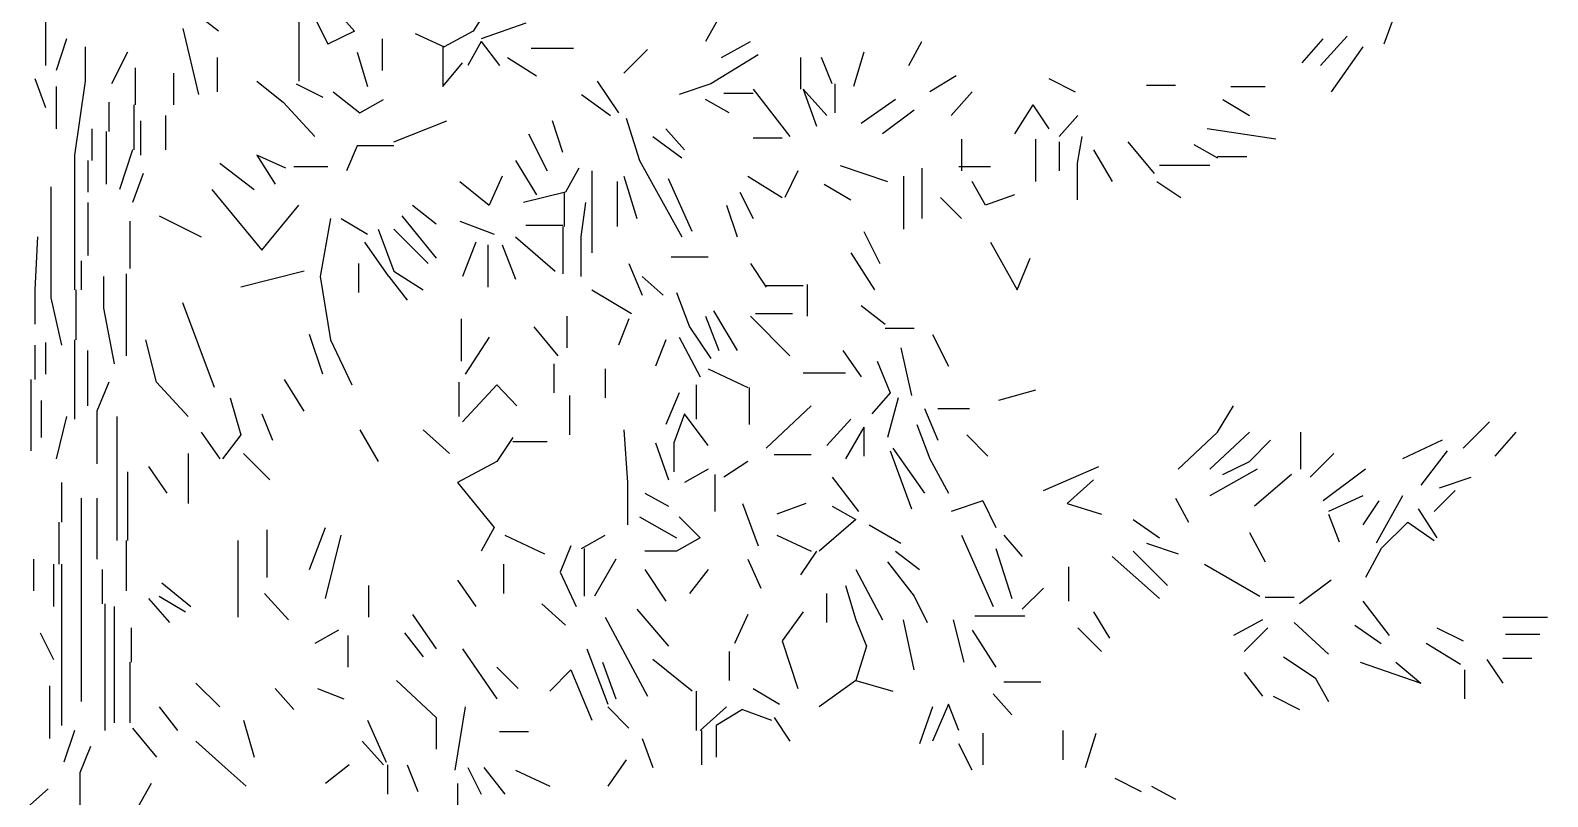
# Model space of a CAD drawing. Header units: millimetres. Extents: x 79741 to 173011, y 86123 to 135501.
# Drawn here: x 132055 to 134814, y 94747 to 96140 of the extents above; entities that cross this region are included whole.
import ezdxf

# ---------------------------------------------------------------- set-up
doc = ezdxf.new("R2010")
doc.units = ezdxf.units.MM

# ---------------------------------------------------------------- blocks, each defined once
blk = doc.blocks.new('A$C3941283F')
at = {"linetype": 'Continuous'}
for p, q in [((3300, 2624), (3272, 2580)), ((2886, 2580), (2844, 2612)), ((3032, 2600), (3052, 2560)), ((3060, 2616), (3092, 2580)), ((3060, 2616), (3092, 2580)), ((3060, 2616), (3092, 2580)), ((3060, 2616), (3092, 2580)), ((3644, 2600), (3624, 2564)), ((4668, 2604), (4652, 2560)), ((4668, 2604), (4652, 2560)), ((2624, 2596), (2624, 2528)), ((2624, 2596), (2624, 2528)), ((2832, 2584), (2856, 2484)), ((3008, 2596), (3008, 2504)), ((3092, 2580), (3052, 2560)), ((3092, 2580), (3052, 2560)), ((3092, 2580), (3052, 2560)), ((3092, 2580), (3052, 2560)), ((3184, 2576), (3228, 2556)), ((3272, 2580), (3228, 2556)), ((3272, 2580), (3228, 2556)), ((3272, 2580), (3228, 2556)), ((3272, 2580), (3228, 2556)), ((3352, 2592), (3284, 2568)), ((3352, 2592), (3284, 2568)), ((3352, 2592), (3284, 2568)), ((2656, 2568), (2640, 2520)), ((2684, 2556), (2684, 2504)), ((2684, 2556), (2684, 2504)), ((2684, 2556), (2684, 2504)), ((2684, 2556), (2684, 2504)), ((3134, 2568), (3134, 2520)), ((3226, 2556), (3226, 2496)), ((3226, 2556), (3226, 2496)), ((3284, 2564), (3264, 2528)), ((3284, 2564), (3264, 2528)), ((3284, 2564), (3264, 2528)), ((3284, 2564), (3264, 2528)), ((3284, 2564), (3264, 2528)), ((3284, 2564), (3264, 2528)), ((3284, 2564), (3312, 2528)), ((3360, 2554), (3424, 2554)), ((3360, 2554), (3424, 2554)), ((3360, 2554), (3424, 2554)), ((3536, 2552), (3500, 2516)), ((3536, 2552), (3500, 2516)), ((3536, 2552), (3500, 2516)), ((3648, 2540), (3692, 2564)), ((3932, 2528), (3952, 2564)), ((3932, 2528), (3952, 2564)), ((3932, 2528), (3952, 2564)), ((4528, 2532), (4560, 2568)), ((4596, 2572), (4556, 2528)), ((4596, 2572), (4556, 2528)), ((4620, 2556), (4572, 2488)), ((2748, 2548), (2724, 2500)), ((2748, 2548), (2724, 2500)), ((2748, 2548), (2724, 2500)), ((2748, 2548), (2724, 2500)), ((2748, 2548), (2724, 2500)), ((2884, 2540), (2884, 2488)), ((2884, 2540), (2884, 2488)), ((2884, 2540), (2884, 2488)), ((2884, 2540), (2884, 2488)), ((2884, 2540), (2884, 2488)), ((2884, 2540), (2884, 2488)), ((2884, 2540), (2884, 2488)), ((2884, 2540), (2884, 2488)), ((2884, 2540), (2884, 2488)), ((2884, 2540), (2884, 2488)), ((3096, 2548), (3112, 2496)), ((3096, 2548), (3112, 2496)), ((3226, 2496), (3256, 2532)), ((3226, 2496), (3256, 2532)), ((3324, 2540), (3368, 2512)), ((3324, 2540), (3368, 2512)), ((3324, 2540), (3368, 2512)), ((3704, 2544), (3632, 2500)), ((3704, 2544), (3632, 2500)), ((3768, 2540), (3768, 2492)), ((3768, 2540), (3768, 2492)), ((3768, 2540), (3768, 2492)), ((3768, 2540), (3768, 2492)), ((3816, 2500), (3800, 2540)), ((3816, 2500), (3800, 2540)), ((3816, 2500), (3800, 2540)), ((3816, 2500), (3800, 2540)), ((3864, 2548), (3848, 2496)), ((2608, 2508), (2624, 2464)), ((2608, 2508), (2624, 2464)), ((2760, 2524), (2760, 2468)), ((2760, 2524), (2760, 2468)), ((2760, 2524), (2760, 2468)), ((2818, 2516), (2818, 2468)), ((4004, 2512), (3964, 2488)), ((4144, 2508), (4184, 2488)), ((4144, 2508), (4184, 2488)), ((2640, 2496), (2640, 2432)), ((2640, 2496), (2640, 2432)), ((2684, 2504), (2668, 2392)), ((2684, 2504), (2668, 2392)), ((2684, 2504), (2668, 2392)), ((2684, 2504), (2668, 2392)), ((2944, 2504), (2984, 2472)), ((2944, 2504), (2984, 2472)), ((2944, 2504), (2984, 2472)), ((3004, 2500), (3044, 2480)), ((3004, 2500), (3044, 2480)), ((3060, 2488), (3100, 2456)), ((3060, 2488), (3100, 2456)), ((3060, 2488), (3100, 2456)), ((3060, 2488), (3100, 2456)), ((3060, 2488), (3100, 2456)), ((3060, 2488), (3100, 2456)), ((3060, 2488), (3100, 2456)), ((3436, 2484), (3480, 2452)), ((3460, 2504), (3492, 2456)), ((3632, 2500), (3584, 2484)), ((3632, 2500), (3584, 2484)), ((3632, 2500), (3584, 2484)), ((3652, 2486), (3696, 2486)), ((3652, 2486), (3696, 2486)), ((3652, 2486), (3696, 2486)), ((3652, 2486), (3696, 2486)), ((3652, 2486), (3696, 2486)), ((3652, 2486), (3696, 2486)), ((3652, 2486), (3696, 2486)), ((3696, 2492), (3752, 2420)), ((3696, 2492), (3752, 2420)), ((3808, 2452), (3772, 2492)), ((3808, 2452), (3772, 2492)), ((3808, 2452), (3772, 2492)), ((3808, 2452), (3772, 2492)), ((3808, 2452), (3772, 2492)), ((3808, 2452), (3772, 2492)), ((3808, 2452), (3772, 2492)), ((3808, 2452), (3772, 2492)), ((3808, 2452), (3772, 2492)), ((3808, 2452), (3772, 2492)), ((3808, 2452), (3772, 2492)), ((3808, 2452), (3772, 2492)), ((3808, 2452), (3772, 2492)), ((3772, 2492), (3792, 2436)), ((3808, 2452), (3772, 2492)), ((3772, 2492), (3792, 2436)), ((3772, 2492), (3792, 2436)), ((3772, 2492), (3792, 2436)), ((3772, 2492), (3792, 2436)), ((3820, 2500), (3820, 2456)), ((3820, 2500), (3820, 2456)), ((3820, 2500), (3820, 2456)), ((3820, 2500), (3820, 2456)), ((3820, 2500), (3820, 2456)), ((3820, 2500), (3820, 2456)), ((3820, 2500), (3820, 2456)), ((3820, 2500), (3820, 2456)), ((3820, 2500), (3820, 2456)), ((3820, 2500), (3820, 2456)), ((3820, 2500), (3820, 2456)), ((3820, 2500), (3820, 2456)), ((3820, 2500), (3820, 2456)), ((3820, 2500), (3820, 2456)), ((4028, 2488), (3996, 2452)), ((4028, 2488), (3996, 2452)), ((4028, 2488), (3996, 2452)), ((4028, 2488), (3996, 2452)), ((4292, 2498), (4336, 2498)), ((4420, 2496), (4472, 2496)), ((4420, 2496), (4472, 2496)), ((4420, 2496), (4472, 2496)), ((4420, 2496), (4472, 2496)), ((4420, 2496), (4472, 2496)), ((4420, 2496), (4472, 2496)), ((4420, 2496), (4472, 2496)), ((4420, 2496), (4472, 2496)), ((2720, 2472), (2720, 2428)), ((2720, 2472), (2720, 2428)), ((2720, 2472), (2720, 2428)), ((2720, 2472), (2720, 2428)), ((2720, 2472), (2720, 2428)), ((2720, 2472), (2720, 2428)), ((2758, 2468), (2758, 2400)), ((2758, 2468), (2758, 2400)), ((2984, 2472), (3032, 2420)), ((3100, 2456), (3136, 2476)), ((3100, 2456), (3136, 2476)), ((3100, 2456), (3136, 2476)), ((3100, 2456), (3136, 2476)), ((3100, 2456), (3136, 2476)), ((3100, 2456), (3136, 2476)), ((3100, 2456), (3136, 2476)), ((3660, 2456), (3624, 2476)), ((3660, 2456), (3624, 2476)), ((3912, 2476), (3860, 2440)), ((3912, 2476), (3860, 2440)), ((3912, 2476), (3860, 2440)), ((3940, 2460), (3892, 2424)), ((3940, 2460), (3892, 2424)), ((3940, 2460), (3892, 2424)), ((4120, 2468), (4092, 2424)), ((4120, 2468), (4092, 2424)), ((4120, 2468), (4144, 2432)), ((4408, 2476), (4448, 2452)), ((4408, 2476), (4448, 2452)), ((4408, 2476), (4448, 2452)), ((4408, 2476), (4448, 2452)), ((2768, 2444), (2768, 2392)), ((2806, 2452), (2806, 2400)), ((2806, 2452), (2806, 2400)), ((2806, 2452), (2806, 2400)), ((2806, 2452), (2806, 2400)), ((3152, 2412), (3232, 2444)), ((3152, 2412), (3232, 2444)), ((3152, 2412), (3232, 2444)), ((3152, 2412), (3232, 2444)), ((3152, 2412), (3232, 2444)), ((3152, 2412), (3232, 2444)), ((3152, 2412), (3232, 2444)), ((3408, 2396), (3392, 2444)), ((3408, 2396), (3392, 2444)), ((3408, 2396), (3392, 2444)), ((3408, 2396), (3392, 2444)), ((3408, 2396), (3392, 2444)), ((3408, 2396), (3392, 2444)), ((3408, 2396), (3392, 2444)), ((3504, 2448), (3524, 2384)), ((3504, 2448), (3524, 2384)), ((4188, 2452), (4160, 2420)), ((4188, 2452), (4160, 2420)), ((4188, 2452), (4160, 2420)), ((2694, 2432), (2694, 2384)), ((2694, 2432), (2694, 2384)), ((2694, 2432), (2694, 2384)), ((2694, 2432), (2694, 2384)), ((2716, 2428), (2716, 2348)), ((2716, 2428), (2716, 2348)), ((2716, 2428), (2716, 2348)), ((2716, 2428), (2716, 2348)), ((2716, 2428), (2716, 2348)), ((2716, 2428), (2716, 2348)), ((3356, 2424), (3384, 2368)), ((3544, 2420), (3588, 2388)), ((3564, 2432), (3592, 2400)), ((3564, 2432), (3592, 2400)), ((3564, 2432), (3592, 2400)), ((3564, 2432), (3592, 2400)), ((3564, 2432), (3592, 2400)), ((3696, 2418), (3740, 2418)), ((3696, 2418), (3740, 2418)), ((3696, 2418), (3740, 2418)), ((4012, 2416), (4012, 2368)), ((4012, 2416), (4012, 2368)), ((4124, 2416), (4124, 2352)), ((4124, 2416), (4124, 2352)), ((4124, 2416), (4124, 2352)), ((4124, 2416), (4124, 2352)), ((4124, 2416), (4124, 2352)), ((4124, 2416), (4124, 2352)), ((4124, 2416), (4124, 2352)), ((4194, 2420), (4187, 2380)), ((4194, 2420), (4187, 2380)), ((4194, 2420), (4187, 2380)), ((4488, 2416), (4384, 2432)), ((4488, 2416), (4384, 2432)), ((4488, 2416), (4384, 2432)), ((4488, 2416), (4384, 2432)), ((4488, 2416), (4384, 2432)), ((4488, 2416), (4384, 2432)), ((4488, 2416), (4384, 2432)), ((4488, 2416), (4384, 2432)), ((4488, 2416), (4384, 2432)), ((4488, 2416), (4384, 2432)), ((4488, 2416), (4384, 2432)), ((4488, 2416), (4384, 2432)), ((4488, 2416), (4384, 2432)), ((4488, 2416), (4384, 2432)), ((4488, 2416), (4384, 2432)), ((4488, 2416), (4384, 2432)), ((4488, 2416), (4384, 2432)), ((2668, 2392), (2668, 2188)), ((2756, 2400), (2736, 2340)), ((2756, 2400), (2736, 2340)), ((2756, 2400), (2736, 2340)), ((2756, 2400), (2736, 2340)), ((2756, 2400), (2736, 2340)), ((2988, 2372), (2944, 2392)), ((2944, 2392), (2972, 2348)), ((2988, 2372), (2944, 2392)), ((2944, 2392), (2972, 2348)), ((3096, 2406), (3080, 2368)), ((3096, 2406), (3080, 2368)), ((3096, 2406), (3080, 2368)), ((3096, 2406), (3080, 2368)), ((3152, 2406), (3096, 2406)), ((3152, 2406), (3096, 2406)), ((3152, 2406), (3096, 2406)), ((3152, 2406), (3096, 2406)), ((4160, 2412), (4160, 2368)), ((4160, 2412), (4160, 2368)), ((4212, 2400), (4240, 2352)), ((4212, 2400), (4240, 2352)), ((4212, 2400), (4240, 2352)), ((4212, 2400), (4240, 2352)), ((4264, 2412), (4304, 2364)), ((4364, 2408), (4400, 2388)), ((4364, 2408), (4400, 2388)), ((4364, 2408), (4400, 2388)), ((4364, 2408), (4400, 2388)), ((4364, 2408), (4400, 2388)), ((4364, 2408), (4400, 2388)), ((4364, 2408), (4400, 2388)), ((4364, 2408), (4400, 2388)), ((4364, 2408), (4400, 2388)), ((4364, 2408), (4400, 2388)), ((4364, 2408), (4400, 2388)), ((4364, 2408), (4400, 2388)), ((4364, 2408), (4400, 2388)), ((4364, 2408), (4400, 2388)), ((4364, 2408), (4400, 2388)), ((4364, 2408), (4400, 2388)), ((4364, 2408), (4400, 2388)), ((2688, 2384), (2688, 2336)), ((2688, 2384), (2688, 2336)), ((2688, 2384), (2688, 2336)), ((2688, 2384), (2688, 2336)), ((2888, 2380), (2940, 2340)), ((2888, 2380), (2940, 2340)), ((3052, 2374), (3000, 2374)), ((3052, 2374), (3000, 2374)), ((3052, 2374), (3000, 2374)), ((3052, 2374), (3000, 2374)), ((3336, 2384), (3368, 2332)), ((3336, 2384), (3368, 2332)), ((3336, 2384), (3368, 2332)), ((3336, 2384), (3368, 2332)), ((3336, 2384), (3368, 2332)), ((3432, 2372), (3412, 2336)), ((3432, 2372), (3412, 2336)), ((3432, 2372), (3412, 2336)), ((3452, 2368), (3452, 2320)), ((3524, 2384), (3588, 2268)), ((3764, 2368), (3744, 2328)), ((3764, 2368), (3744, 2328)), ((3764, 2368), (3744, 2328)), ((3764, 2368), (3744, 2328)), ((3764, 2368), (3744, 2328)), ((3828, 2376), (3900, 2352)), ((3952, 2372), (3952, 2296)), ((3952, 2372), (3952, 2296)), ((4056, 2374), (4008, 2374)), ((4056, 2374), (4008, 2374)), ((4056, 2374), (4008, 2374)), ((4056, 2374), (4008, 2374)), ((4056, 2374), (4008, 2374)), ((4056, 2374), (4008, 2374)), ((4187, 2380), (4187, 2324)), ((4187, 2380), (4187, 2324)), ((4187, 2380), (4187, 2324)), ((4388, 2376), (4312, 2376)), ((4400, 2390), (4444, 2390)), ((4400, 2390), (4444, 2390)), ((4400, 2390), (4444, 2390)), ((2772, 2364), (2756, 2320)), ((2772, 2364), (2756, 2320)), ((2772, 2364), (2756, 2320)), ((2772, 2364), (2756, 2320)), ((2772, 2364), (2756, 2320)), ((2772, 2364), (2756, 2320)), ((2772, 2364), (2756, 2320)), ((2772, 2364), (2756, 2320)), ((2772, 2364), (2756, 2320)), ((2772, 2364), (2756, 2320)), ((3252, 2352), (3296, 2316)), ((3252, 2352), (3296, 2316)), ((3252, 2352), (3296, 2316)), ((3252, 2352), (3296, 2316)), ((3252, 2352), (3296, 2316)), ((3252, 2352), (3296, 2316)), ((3252, 2352), (3296, 2316)), ((3252, 2352), (3296, 2316)), ((3252, 2352), (3296, 2316)), ((3252, 2352), (3296, 2316)), ((3316, 2360), (3296, 2316)), ((3490, 2352), (3490, 2284)), ((3490, 2352), (3490, 2284)), ((3500, 2360), (3520, 2296)), ((3500, 2360), (3520, 2296)), ((3500, 2360), (3520, 2296)), ((3500, 2360), (3520, 2296)), ((3500, 2360), (3520, 2296)), ((3500, 2360), (3520, 2296)), ((3604, 2276), (3568, 2356)), ((3604, 2276), (3568, 2356)), ((3688, 2360), (3740, 2328)), ((3804, 2348), (3844, 2324)), ((3804, 2348), (3844, 2324)), ((3804, 2348), (3844, 2324)), ((3924, 2360), (3924, 2280)), ((3924, 2360), (3924, 2280)), ((3924, 2360), (3924, 2280)), ((3924, 2360), (3924, 2280)), ((4048, 2316), (4028, 2352)), ((4048, 2316), (4028, 2352)), ((4308, 2352), (4344, 2328)), ((4308, 2352), (4344, 2328)), ((4308, 2352), (4344, 2328)), ((4308, 2352), (4344, 2328)), ((4308, 2352), (4344, 2328)), ((4308, 2352), (4344, 2328)), ((4308, 2352), (4344, 2328)), ((2632, 2344), (2632, 2176)), ((2876, 2340), (2952, 2248)), ((2876, 2340), (2952, 2248)), ((2876, 2340), (2952, 2248)), ((3412, 2336), (3348, 2320)), ((3412, 2336), (3348, 2320)), ((3410, 2336), (3410, 2284)), ((3410, 2336), (3410, 2284)), ((3676, 2336), (3696, 2296)), ((3980, 2328), (4012, 2296)), ((3980, 2328), (4012, 2296)), ((3980, 2328), (4012, 2296)), ((3980, 2328), (4012, 2296)), ((3980, 2328), (4012, 2296)), ((3980, 2328), (4012, 2296)), ((4092, 2332), (4048, 2316)), ((4092, 2332), (4048, 2316)), ((2688, 2320), (2688, 2240)), ((2688, 2320), (2688, 2240)), ((2688, 2320), (2688, 2240)), ((2688, 2320), (2688, 2240)), ((2796, 2300), (2860, 2268)), ((2796, 2300), (2860, 2268)), ((2796, 2300), (2860, 2268)), ((2796, 2300), (2860, 2268)), ((2952, 2248), (3008, 2316)), ((2952, 2248), (3008, 2316)), ((2952, 2248), (3008, 2316)), ((3164, 2300), (3216, 2236)), ((3164, 2300), (3216, 2236)), ((3164, 2300), (3216, 2236)), ((3164, 2300), (3216, 2236)), ((3164, 2300), (3216, 2236)), ((3164, 2300), (3216, 2236)), ((3180, 2316), (3216, 2288)), ((3180, 2316), (3216, 2288)), ((3442, 2320), (3435, 2268)), ((3452, 2320), (3452, 2244)), ((3656, 2316), (3672, 2268)), ((3656, 2316), (3672, 2268)), ((3656, 2316), (3672, 2268)), ((2752, 2292), (2752, 2220)), ((3056, 2296), (3040, 2208)), ((3056, 2296), (3040, 2208)), ((3056, 2296), (3040, 2208)), ((3072, 2296), (3112, 2272)), ((3072, 2296), (3112, 2272)), ((3072, 2296), (3112, 2272)), ((3072, 2296), (3112, 2272)), ((3072, 2296), (3112, 2272)), ((3128, 2280), (3152, 2216)), ((3152, 2280), (3204, 2228)), ((3252, 2292), (3304, 2272)), ((3252, 2292), (3304, 2272)), ((3252, 2292), (3304, 2272)), ((3352, 2286), (3408, 2286)), ((3408, 2284), (3408, 2212)), ((2612, 2268), (2608, 2188)), ((2612, 2268), (2608, 2188)), ((3144, 2208), (3108, 2260)), ((3144, 2208), (3108, 2260)), ((3144, 2208), (3108, 2260)), ((3144, 2208), (3108, 2260)), ((3276, 2260), (3256, 2208)), ((3276, 2260), (3256, 2208)), ((3276, 2260), (3256, 2208)), ((3276, 2260), (3256, 2208)), ((3294, 2256), (3294, 2192)), ((3294, 2256), (3294, 2192)), ((3294, 2256), (3294, 2192)), ((3294, 2256), (3294, 2192)), ((3294, 2256), (3294, 2192)), ((3294, 2256), (3294, 2192)), ((3316, 2256), (3336, 2204)), ((3316, 2256), (3336, 2204)), ((3316, 2256), (3336, 2204)), ((3316, 2256), (3336, 2204)), ((3316, 2256), (3336, 2204)), ((3316, 2256), (3336, 2204)), ((3316, 2256), (3336, 2204)), ((3316, 2256), (3336, 2204)), ((3316, 2256), (3336, 2204)), ((3316, 2256), (3336, 2204)), ((3316, 2256), (3336, 2204)), ((3316, 2256), (3336, 2204)), ((3316, 2256), (3336, 2204)), ((3316, 2256), (3336, 2204)), ((3336, 2268), (3396, 2216)), ((3336, 2268), (3396, 2216)), ((3336, 2268), (3396, 2216)), ((3336, 2268), (3396, 2216)), ((3336, 2268), (3396, 2216)), ((3336, 2268), (3396, 2216)), ((3336, 2268), (3396, 2216)), ((3336, 2268), (3396, 2216)), ((3336, 2268), (3396, 2216)), ((3336, 2268), (3396, 2216)), ((3435, 2268), (3435, 2208)), ((3864, 2276), (3888, 2228)), ((3864, 2276), (3888, 2228)), ((4056, 2260), (4096, 2188)), ((4056, 2260), (4096, 2188)), ((4056, 2260), (4096, 2188)), ((4056, 2260), (4096, 2188)), ((4056, 2260), (4096, 2188)), ((4056, 2260), (4096, 2188)), ((4056, 2260), (4096, 2188)), ((4056, 2260), (4096, 2188)), ((4056, 2260), (4096, 2188)), ((4056, 2260), (4096, 2188)), ((4056, 2260), (4096, 2188)), ((4056, 2260), (4096, 2188)), ((4056, 2260), (4096, 2188)), ((4056, 2260), (4096, 2188)), ((2678, 2232), (2678, 2188)), ((2678, 2232), (2678, 2188)), ((3572, 2238), (3628, 2238)), ((3844, 2244), (3880, 2188)), ((4096, 2188), (4116, 2236)), ((4096, 2188), (4116, 2236)), ((4096, 2188), (4116, 2236)), ((4096, 2188), (4116, 2236)), ((4096, 2188), (4116, 2236)), ((4096, 2188), (4116, 2236)), ((4096, 2188), (4116, 2236)), ((4096, 2188), (4116, 2236)), ((4096, 2188), (4116, 2236)), ((4096, 2188), (4116, 2236)), ((4096, 2188), (4116, 2236)), ((4096, 2188), (4116, 2236)), ((4096, 2188), (4116, 2236)), ((4096, 2188), (4116, 2236)), ((2712, 2208), (2712, 2160)), ((2712, 2208), (2712, 2160)), ((2712, 2208), (2712, 2160)), ((2712, 2208), (2712, 2160)), ((2712, 2208), (2712, 2160)), ((2746, 2212), (2746, 2088)), ((3016, 2216), (2920, 2192)), ((3016, 2216), (2920, 2192)), ((3016, 2216), (2920, 2192)), ((3016, 2216), (2920, 2192)), ((3040, 2208), (3056, 2112)), ((3040, 2208), (3056, 2112)), ((3040, 2208), (3056, 2112)), ((3098, 2228), (3098, 2184)), ((3098, 2228), (3098, 2184)), ((3098, 2228), (3098, 2184)), ((3098, 2228), (3098, 2184)), ((3144, 2208), (3172, 2172)), ((3152, 2216), (3196, 2188)), ((3508, 2228), (3528, 2180)), ((3508, 2228), (3528, 2180)), ((3508, 2228), (3528, 2180)), ((3528, 2208), (3560, 2180)), ((3528, 2208), (3560, 2180)), ((3528, 2208), (3560, 2180)), ((3692, 2228), (3716, 2192)), ((3692, 2228), (3716, 2192)), ((3692, 2228), (3716, 2192)), ((2608, 2188), (2608, 2136)), ((2608, 2188), (2608, 2136)), ((2670, 2188), (2670, 2112)), ((3452, 2188), (3512, 2152)), ((3452, 2188), (3512, 2152)), ((3452, 2188), (3512, 2152)), ((3452, 2188), (3512, 2152)), ((3452, 2188), (3512, 2152)), ((3452, 2188), (3512, 2152)), ((3452, 2188), (3512, 2152)), ((3452, 2188), (3512, 2152)), ((3452, 2188), (3512, 2152)), ((3772, 2194), (3716, 2194)), ((3772, 2194), (3716, 2194)), ((3772, 2194), (3716, 2194)), ((3778, 2196), (3778, 2148)), ((3778, 2196), (3778, 2148)), ((3778, 2196), (3778, 2148)), ((2632, 2176), (2648, 2104)), ((2880, 2040), (2832, 2168)), ((3580, 2184), (3600, 2132)), ((3580, 2184), (3600, 2132)), ((3580, 2184), (3600, 2132)), ((3860, 2164), (3896, 2136)), ((3860, 2164), (3896, 2136)), ((3860, 2164), (3896, 2136)), ((3860, 2164), (3896, 2136)), ((3860, 2164), (3896, 2136)), ((3860, 2164), (3896, 2136)), ((3860, 2164), (3896, 2136)), ((3860, 2164), (3896, 2136)), ((2712, 2160), (2728, 2076)), ((2712, 2160), (2728, 2076)), ((2712, 2160), (2728, 2076)), ((2712, 2160), (2728, 2076)), ((3254, 2144), (3254, 2080)), ((3414, 2148), (3414, 2100)), ((3414, 2148), (3414, 2100)), ((3508, 2144), (3492, 2104)), ((3508, 2144), (3492, 2104)), ((3508, 2144), (3492, 2104)), ((3624, 2148), (3644, 2096)), ((3636, 2156), (3672, 2096)), ((3636, 2156), (3672, 2096)), ((3636, 2156), (3672, 2096)), ((3636, 2156), (3672, 2096)), ((3636, 2156), (3672, 2096)), ((3692, 2148), (3752, 2088)), ((3692, 2148), (3752, 2088)), ((3692, 2148), (3752, 2088)), ((3692, 2148), (3752, 2088)), ((3700, 2152), (3756, 2152)), ((3700, 2152), (3756, 2152)), ((3044, 2060), (3024, 2120)), ((3044, 2060), (3024, 2120)), ((3296, 2116), (3260, 2060)), ((3296, 2116), (3260, 2060)), ((3296, 2116), (3260, 2060)), ((3296, 2116), (3260, 2060)), ((3296, 2116), (3260, 2060)), ((3364, 2132), (3400, 2088)), ((3584, 2116), (3616, 2056)), ((3584, 2116), (3616, 2056)), ((3584, 2116), (3616, 2056)), ((3584, 2116), (3616, 2056)), ((3584, 2116), (3616, 2056)), ((3600, 2132), (3632, 2084)), ((3896, 2130), (3940, 2130)), ((3968, 2120), (3992, 2072)), ((2608, 2104), (2608, 2052)), ((2624, 2108), (2624, 2060)), ((2624, 2108), (2624, 2060)), ((2624, 2108), (2624, 2060)), ((2624, 2108), (2624, 2060)), ((2624, 2108), (2624, 2060)), ((2624, 2108), (2624, 2060)), ((2668, 2112), (2668, 1992)), ((2668, 2112), (2668, 1992)), ((2688, 2012), (2688, 2096)), ((2688, 2012), (2688, 2096)), ((2688, 2012), (2688, 2096)), ((2792, 2048), (2776, 2112)), ((3056, 2112), (3088, 2044)), ((3056, 2112), (3088, 2044)), ((3056, 2112), (3088, 2044)), ((3564, 2112), (3548, 2072)), ((3564, 2112), (3548, 2072)), ((3832, 2096), (3860, 2056)), ((3832, 2096), (3860, 2056)), ((3832, 2096), (3860, 2056)), ((3832, 2096), (3860, 2056)), ((3920, 2100), (3936, 2028)), ((3920, 2100), (3936, 2028)), ((3920, 2100), (3936, 2028)), ((3920, 2100), (3936, 2028)), ((3920, 2100), (3936, 2028)), ((3394, 2076), (3394, 2032)), ((3394, 2076), (3394, 2032)), ((3394, 2076), (3394, 2032)), ((3394, 2076), (3394, 2032)), ((3394, 2076), (3394, 2032)), ((3884, 2080), (3904, 2032)), ((2602, 2052), (2602, 1944)), ((2602, 2052), (2602, 1944)), ((2602, 2052), (2602, 1944)), ((2720, 2048), (2702, 2004)), ((2840, 1996), (2792, 2048)), ((3016, 2004), (2986, 2052)), ((3250, 2048), (3250, 1996)), ((3472, 2068), (3472, 2024)), ((3472, 2068), (3472, 2024)), ((3472, 2068), (3472, 2024)), ((3472, 2068), (3472, 2024)), ((3628, 2068), (3688, 2040)), ((3628, 2068), (3688, 2040)), ((3772, 2062), (3836, 2062)), ((3772, 2062), (3836, 2062)), ((2904, 2024), (2920, 1968)), ((3308, 2044), (3256, 1988)), ((3308, 2044), (3256, 1988)), ((3308, 2044), (3338, 2012)), ((3308, 2044), (3338, 2012)), ((3418, 2028), (3418, 1968)), ((3584, 2032), (3564, 1984)), ((3584, 2032), (3564, 1984)), ((3584, 2032), (3564, 1984)), ((3584, 2032), (3564, 1984)), ((3610, 2044), (3610, 1992)), ((3690, 2040), (3690, 1984)), ((3904, 2032), (3876, 2000)), ((3904, 2032), (3876, 2000)), ((3916, 2024), (3900, 1964)), ((4124, 2036), (4068, 2020)), ((4124, 2036), (4068, 2020)), ((4124, 2036), (4068, 2020)), ((4124, 2036), (4068, 2020)), ((4124, 2036), (4068, 2020)), ((4124, 2036), (4068, 2020)), ((4124, 2036), (4068, 2020)), ((4124, 2036), (4068, 2020)), ((2618, 1964), (2618, 2020)), ((2702, 2004), (2702, 1924)), ((3716, 1948), (3784, 2012)), ((3716, 1948), (3784, 2012)), ((3956, 2008), (3976, 1960)), ((3956, 2008), (3976, 1960)), ((3956, 2008), (3976, 1960)), ((3956, 2008), (3976, 1960)), ((3976, 2008), (4024, 2008)), ((3976, 2008), (4024, 2008)), ((3976, 2008), (4024, 2008)), ((3976, 2008), (4024, 2008)), ((4400, 1972), (4424, 2012)), ((2656, 1996), (2640, 1932)), ((2732, 1996), (2732, 1808)), ((2732, 1996), (2732, 1808)), ((2952, 2000), (2968, 1960)), ((3592, 2000), (3576, 1956)), ((3592, 2000), (3576, 1956)), ((3628, 1952), (3592, 2000)), ((3628, 1952), (3592, 2000)), ((3808, 1952), (3844, 1992)), ((3808, 1952), (3844, 1992)), ((3808, 1952), (3844, 1992)), ((3864, 1980), (3836, 1932)), ((3864, 1980), (3836, 1932)), ((3864, 1980), (3864, 1936)), ((3944, 1984), (3964, 1932)), ((3944, 1984), (3964, 1932)), ((3944, 1984), (3964, 1932)), ((3944, 1984), (3964, 1932)), ((3944, 1984), (3964, 1932)), ((4812, 1988), (4772, 1948)), ((2860, 1972), (2888, 1932)), ((2920, 1968), (2892, 1932)), ((3100, 1976), (3128, 1928)), ((3100, 1976), (3128, 1928)), ((3100, 1976), (3128, 1928)), ((3100, 1976), (3128, 1928)), ((3196, 1976), (3236, 1940)), ((3196, 1976), (3236, 1940)), ((3196, 1976), (3236, 1940)), ((3196, 1976), (3236, 1940)), ((3332, 1964), (3308, 1928)), ((3332, 1958), (3384, 1958)), ((3332, 1958), (3384, 1958)), ((3332, 1958), (3384, 1958)), ((3500, 1976), (3506, 1896)), ((3500, 1976), (3506, 1896)), ((3548, 1956), (3568, 1900)), ((3548, 1956), (3568, 1900)), ((3548, 1956), (3568, 1900)), ((3548, 1956), (3568, 1900)), ((3576, 1956), (3576, 1912)), ((3576, 1956), (3576, 1912)), ((4020, 1968), (4052, 1936)), ((4020, 1968), (4052, 1936)), ((4020, 1968), (4052, 1936)), ((4400, 1972), (4340, 1916)), ((4400, 1972), (4340, 1916)), ((4400, 1972), (4340, 1916)), ((4400, 1972), (4340, 1916)), ((4400, 1972), (4340, 1916)), ((4400, 1972), (4340, 1916)), ((4400, 1972), (4340, 1916)), ((4448, 1972), (4388, 1916)), ((4448, 1928), (4480, 1960)), ((4448, 1928), (4480, 1960)), ((4448, 1928), (4480, 1960)), ((4526, 1916), (4526, 1972)), ((4526, 1916), (4526, 1972)), ((4526, 1916), (4526, 1972)), ((4526, 1916), (4526, 1972)), ((4526, 1916), (4526, 1972)), ((4526, 1916), (4526, 1972)), ((4526, 1916), (4526, 1972)), ((4526, 1916), (4526, 1972)), ((4526, 1916), (4526, 1972)), ((4740, 1960), (4680, 1932)), ((4740, 1960), (4680, 1932)), ((4740, 1960), (4680, 1932)), ((4740, 1960), (4680, 1932)), ((4740, 1960), (4680, 1932)), ((4740, 1960), (4680, 1932)), ((4740, 1960), (4680, 1932)), ((4740, 1960), (4680, 1932)), ((4852, 1972), (4820, 1936)), ((4852, 1972), (4820, 1936)), ((4852, 1972), (4820, 1936)), ((2840, 1940), (2840, 1864)), ((2924, 1940), (2964, 1900)), ((2924, 1940), (2964, 1900)), ((3784, 1938), (3728, 1938)), ((3904, 1944), (3936, 1856)), ((3908, 1948), (3956, 1880)), ((3908, 1948), (3956, 1880)), ((3908, 1948), (3956, 1880)), ((3964, 1932), (3992, 1880)), ((3964, 1932), (3992, 1880)), ((3964, 1932), (3992, 1880)), ((3964, 1932), (3992, 1880)), ((3964, 1932), (3992, 1880)), ((3964, 1932), (3992, 1880)), ((4540, 1904), (4576, 1940)), ((4748, 1944), (4708, 1892)), ((4748, 1944), (4708, 1892)), ((2748, 1912), (2748, 1808)), ((2748, 1912), (2748, 1808)), ((2748, 1912), (2748, 1808)), ((2748, 1912), (2748, 1808)), ((2780, 1920), (2808, 1880)), ((2780, 1920), (2808, 1880)), ((2780, 1920), (2808, 1880)), ((3308, 1928), (3248, 1896)), ((3628, 1916), (3592, 1896)), ((3628, 1916), (3592, 1896)), ((3628, 1916), (3592, 1896)), ((3688, 1928), (3652, 1904)), ((3688, 1928), (3652, 1904)), ((3688, 1928), (3652, 1904)), ((3688, 1928), (3652, 1904)), ((4136, 1884), (4220, 1920)), ((4460, 1916), (4388, 1876)), ((4408, 1908), (4448, 1928)), ((4624, 1916), (4560, 1868)), ((4624, 1916), (4560, 1868)), ((4624, 1916), (4560, 1868)), ((4624, 1916), (4560, 1868)), ((4624, 1916), (4560, 1868)), ((2648, 1896), (2648, 1836)), ((3248, 1896), (3304, 1828)), ((3248, 1896), (3304, 1828)), ((3248, 1896), (3304, 1828)), ((3506, 1896), (3506, 1832)), ((3506, 1896), (3506, 1832)), ((3638, 1908), (3638, 1852)), ((3638, 1908), (3638, 1852)), ((3816, 1904), (3856, 1852)), ((3816, 1904), (3856, 1852)), ((4212, 1900), (4172, 1864)), ((4512, 1908), (4456, 1860)), ((4512, 1908), (4456, 1860)), ((4736, 1888), (4784, 1904)), ((4736, 1888), (4784, 1904)), ((2678, 1872), (2678, 1564)), ((2678, 1872), (2678, 1564)), ((2678, 1872), (2678, 1564)), ((2678, 1872), (2678, 1564)), ((2678, 1872), (2678, 1564)), ((2702, 1872), (2702, 1780)), ((2702, 1872), (2702, 1780)), ((2702, 1872), (2702, 1780)), ((2702, 1872), (2702, 1780)), ((2702, 1872), (2702, 1780)), ((3532, 1880), (3568, 1860)), ((3532, 1880), (3568, 1860)), ((3680, 1864), (3704, 1800)), ((3680, 1864), (3704, 1800)), ((3680, 1864), (3704, 1800)), ((3680, 1864), (3704, 1800)), ((3776, 1864), (3732, 1848)), ((3776, 1864), (3732, 1848)), ((3776, 1864), (3732, 1848)), ((3776, 1864), (3732, 1848)), ((4044, 1868), (3996, 1852)), ((4044, 1868), (3996, 1852)), ((4044, 1868), (3996, 1852)), ((4044, 1868), (4064, 1828)), ((4044, 1868), (4064, 1828)), ((4172, 1864), (4224, 1848)), ((4172, 1864), (4224, 1848)), ((4172, 1864), (4224, 1848)), ((4172, 1864), (4224, 1848)), ((4172, 1864), (4224, 1848)), ((4172, 1864), (4224, 1848)), ((4172, 1864), (4224, 1848)), ((4172, 1864), (4224, 1848)), ((4172, 1864), (4224, 1848)), ((4172, 1864), (4224, 1848)), ((4172, 1864), (4224, 1848)), ((4172, 1864), (4224, 1848)), ((4172, 1864), (4224, 1848)), ((4172, 1864), (4224, 1848)), ((4172, 1864), (4224, 1848)), ((4172, 1864), (4224, 1848)), ((4336, 1872), (4356, 1836)), ((4336, 1872), (4356, 1836)), ((4620, 1876), (4568, 1852)), ((4620, 1876), (4568, 1852)), ((4620, 1876), (4568, 1852)), ((4620, 1876), (4568, 1852)), ((4620, 1876), (4568, 1852)), ((4620, 1876), (4568, 1852)), ((4620, 1876), (4568, 1852)), ((4644, 1868), (4620, 1832)), ((4644, 1868), (4620, 1832)), ((4644, 1868), (4620, 1832)), ((4644, 1868), (4620, 1832)), ((4644, 1868), (4620, 1832)), ((4644, 1868), (4620, 1832)), ((4644, 1868), (4620, 1832)), ((4644, 1868), (4620, 1832)), ((4644, 1868), (4620, 1832)), ((4680, 1876), (4640, 1804)), ((4680, 1876), (4640, 1804)), ((4680, 1876), (4640, 1804)), ((4760, 1884), (4728, 1852)), ((4760, 1884), (4728, 1852)), ((4760, 1884), (4728, 1852)), ((4760, 1884), (4728, 1852)), ((3524, 1844), (3580, 1812)), ((3524, 1844), (3580, 1812)), ((3524, 1844), (3580, 1812)), ((3524, 1844), (3580, 1812)), ((3524, 1844), (3580, 1812)), ((3584, 1844), (3616, 1812)), ((3852, 1840), (3796, 1792)), ((3852, 1840), (3796, 1792)), ((3852, 1840), (3796, 1792)), ((3852, 1840), (3796, 1792)), ((3852, 1840), (3796, 1792)), ((3852, 1840), (3796, 1792)), ((3816, 1860), (3852, 1840)), ((3816, 1860), (3852, 1840)), ((3816, 1860), (3852, 1840)), ((3816, 1860), (3852, 1840)), ((3816, 1860), (3852, 1840)), ((3816, 1860), (3852, 1840)), ((4272, 1840), (4312, 1812)), ((4272, 1840), (4312, 1812)), ((4272, 1840), (4312, 1812)), ((4272, 1840), (4312, 1812)), ((4568, 1848), (4584, 1806)), ((4568, 1848), (4584, 1806)), ((4568, 1848), (4584, 1806)), ((4704, 1856), (4732, 1812)), ((4704, 1856), (4732, 1812)), ((4704, 1856), (4732, 1812)), ((4704, 1856), (4732, 1812)), ((4704, 1856), (4732, 1812)), ((2644, 1836), (2644, 1772)), ((2960, 1752), (2960, 1824)), ((2960, 1752), (2960, 1824)), ((3024, 1764), (3048, 1828)), ((3304, 1828), (3284, 1792)), ((3304, 1828), (3284, 1792)), ((3304, 1828), (3284, 1792)), ((3304, 1828), (3284, 1792)), ((3304, 1828), (3284, 1792)), ((3872, 1832), (3920, 1804)), ((3872, 1832), (3920, 1804)), ((3872, 1832), (3920, 1804)), ((3872, 1832), (3920, 1804)), ((4448, 1820), (4472, 1776)), ((4448, 1820), (4472, 1776)), ((4448, 1820), (4472, 1776)), ((4688, 1836), (4648, 1796)), ((4688, 1836), (4648, 1796)), ((4688, 1836), (4648, 1796)), ((4688, 1836), (4728, 1808)), ((4688, 1836), (4728, 1808)), ((2746, 1808), (2746, 1732)), ((2746, 1808), (2746, 1732)), ((2746, 1808), (2746, 1732)), ((2916, 1692), (2916, 1808)), ((2916, 1692), (2916, 1808)), ((3048, 1720), (3072, 1816)), ((3320, 1816), (3380, 1788)), ((3420, 1800), (3404, 1760)), ((3436, 1796), (3472, 1816)), ((3436, 1796), (3472, 1816)), ((3436, 1796), (3472, 1816)), ((3436, 1796), (3472, 1816)), ((3436, 1796), (3472, 1816)), ((3436, 1796), (3472, 1816)), ((3436, 1796), (3472, 1816)), ((3440, 1796), (3440, 1724)), ((3440, 1796), (3440, 1724)), ((3440, 1796), (3440, 1724)), ((3440, 1796), (3440, 1724)), ((3440, 1796), (3440, 1724)), ((3440, 1796), (3440, 1724)), ((3440, 1796), (3440, 1724)), ((3440, 1796), (3440, 1724)), ((3440, 1796), (3440, 1724)), ((3440, 1796), (3440, 1724)), ((3440, 1796), (3440, 1724)), ((3440, 1796), (3440, 1724)), ((3440, 1796), (3440, 1724)), ((3440, 1796), (3440, 1724)), ((3440, 1796), (3440, 1724)), ((3440, 1796), (3440, 1724)), ((3440, 1796), (3440, 1724)), ((3440, 1796), (3440, 1724)), ((3440, 1796), (3440, 1724)), ((3616, 1812), (3580, 1792)), ((3616, 1812), (3580, 1792)), ((3616, 1812), (3580, 1792)), ((3616, 1812), (3580, 1792)), ((3732, 1816), (3784, 1792)), ((3732, 1816), (3784, 1792)), ((3732, 1816), (3784, 1792)), ((3732, 1816), (3784, 1792)), ((4012, 1816), (4060, 1708)), ((4064, 1796), (4088, 1720)), ((4064, 1796), (4088, 1720)), ((4076, 1816), (4104, 1784)), ((4292, 1804), (4340, 1788)), ((4292, 1804), (4340, 1788)), ((4292, 1804), (4340, 1788)), ((4292, 1804), (4340, 1788)), ((4292, 1804), (4340, 1788)), ((4648, 1796), (4624, 1752)), ((4648, 1796), (4624, 1752)), ((4648, 1796), (4624, 1752)), ((2606, 1780), (2606, 1732)), ((2606, 1780), (2606, 1732)), ((2636, 1772), (2636, 1708)), ((2636, 1772), (2636, 1708)), ((2648, 1772), (2648, 1528)), ((2648, 1772), (2648, 1528)), ((2648, 1772), (2648, 1528)), ((3318, 1772), (3318, 1728)), ((3318, 1772), (3318, 1728)), ((3318, 1772), (3318, 1728)), ((3318, 1772), (3318, 1728)), ((3318, 1772), (3318, 1728)), ((3318, 1772), (3318, 1728)), ((3318, 1772), (3318, 1728)), ((3318, 1772), (3318, 1728)), ((3318, 1772), (3318, 1728)), ((3318, 1772), (3318, 1728)), ((3318, 1772), (3318, 1728)), ((3488, 1780), (3456, 1724)), ((3580, 1792), (3532, 1792)), ((3580, 1792), (3532, 1792)), ((3580, 1792), (3532, 1792)), ((3580, 1792), (3532, 1792)), ((3688, 1780), (3708, 1736)), ((3688, 1780), (3708, 1736)), ((3688, 1780), (3708, 1736)), ((3688, 1780), (3708, 1736)), ((3688, 1780), (3708, 1736)), ((3792, 1792), (3768, 1756)), ((3792, 1792), (3768, 1756)), ((3792, 1792), (3768, 1756)), ((3792, 1792), (3768, 1756)), ((3792, 1792), (3768, 1756)), ((3792, 1792), (3768, 1756)), ((3792, 1792), (3768, 1756)), ((3792, 1792), (3768, 1756)), ((3792, 1792), (3768, 1756)), ((3900, 1776), (3940, 1724)), ((3900, 1776), (3940, 1724)), ((3900, 1776), (3940, 1724)), ((3912, 1792), (3948, 1764)), ((3912, 1792), (3948, 1764)), ((4240, 1784), (4312, 1720)), ((4324, 1740), (4272, 1792)), ((4324, 1740), (4272, 1792)), ((4380, 1772), (4464, 1724)), ((2710, 1764), (2710, 1712)), ((2710, 1764), (2710, 1712)), ((2710, 1764), (2710, 1712)), ((2710, 1764), (2710, 1712)), ((2710, 1764), (2710, 1712)), ((2710, 1764), (2710, 1712)), ((2710, 1764), (2710, 1712)), ((3248, 1748), (3276, 1708)), ((3404, 1760), (3428, 1708)), ((3404, 1760), (3428, 1708)), ((3404, 1760), (3428, 1708)), ((3404, 1760), (3428, 1708)), ((3532, 1764), (3564, 1716)), ((3532, 1764), (3564, 1716)), ((3532, 1764), (3564, 1716)), ((3628, 1764), (3600, 1728)), ((3852, 1764), (3892, 1688)), ((4174, 1768), (4174, 1716)), ((4174, 1768), (4174, 1716)), ((4174, 1768), (4174, 1716)), ((4572, 1748), (4524, 1712)), ((4572, 1748), (4524, 1712)), ((4572, 1748), (4524, 1712)), ((2800, 1744), (2844, 1708)), ((2800, 1744), (2844, 1708)), ((2800, 1744), (2844, 1708)), ((2956, 1728), (2992, 1688)), ((2956, 1728), (2992, 1688)), ((2956, 1728), (2992, 1688)), ((2956, 1728), (2992, 1688)), ((2956, 1728), (2992, 1688)), ((2956, 1728), (2992, 1688)), ((2956, 1728), (2992, 1688)), ((2956, 1728), (2992, 1688)), ((2956, 1728), (2992, 1688)), ((2956, 1728), (2992, 1688)), ((2956, 1728), (2992, 1688)), ((2956, 1728), (2992, 1688)), ((3114, 1692), (3114, 1740)), ((3114, 1692), (3114, 1740)), ((3808, 1684), (3808, 1728)), ((3808, 1684), (3808, 1728)), ((3808, 1684), (3808, 1728)), ((3836, 1740), (3852, 1688)), ((3836, 1740), (3852, 1688)), ((3836, 1740), (3852, 1688)), ((4136, 1736), (4104, 1704)), ((4136, 1736), (4104, 1704)), ((4136, 1736), (4104, 1704)), ((4136, 1736), (4104, 1704)), ((2714, 1712), (2714, 1520)), ((2728, 1708), (2728, 1532)), ((2728, 1708), (2728, 1532)), ((2780, 1720), (2812, 1684)), ((2780, 1720), (2812, 1684)), ((2780, 1720), (2812, 1684)), ((2796, 1724), (2836, 1700)), ((2796, 1724), (2836, 1700)), ((2796, 1724), (2836, 1700)), ((3376, 1712), (3412, 1680)), ((3376, 1712), (3412, 1680)), ((3376, 1712), (3412, 1680)), ((3376, 1712), (3412, 1680)), ((3376, 1712), (3412, 1680)), ((3376, 1712), (3412, 1680)), ((3376, 1712), (3412, 1680)), ((3520, 1704), (3568, 1648)), ((3520, 1704), (3568, 1648)), ((3520, 1704), (3568, 1648)), ((3520, 1704), (3568, 1648)), ((3940, 1724), (3960, 1684)), ((4472, 1722), (4516, 1722)), ((4472, 1722), (4516, 1722)), ((4472, 1722), (4516, 1722)), ((4472, 1722), (4516, 1722)), ((4472, 1722), (4516, 1722)), ((4620, 1716), (4660, 1664)), ((3180, 1696), (3216, 1644)), ((3472, 1692), (3536, 1572)), ((3688, 1696), (3668, 1652)), ((3772, 1700), (3740, 1656)), ((3772, 1700), (3740, 1656)), ((3772, 1700), (3740, 1656)), ((3772, 1700), (3740, 1656)), ((3772, 1700), (3740, 1656)), ((3772, 1700), (3740, 1656)), ((3852, 1688), (3868, 1648)), ((3852, 1688), (3868, 1648)), ((3852, 1688), (3868, 1648)), ((3852, 1688), (3868, 1648)), ((3852, 1688), (3868, 1648)), ((3852, 1688), (3868, 1648)), ((3940, 1612), (3924, 1688)), ((3940, 1612), (3924, 1688)), ((3940, 1612), (3924, 1688)), ((3940, 1612), (3924, 1688)), ((4016, 1624), (4000, 1688)), ((4016, 1624), (4000, 1688)), ((4032, 1694), (4108, 1694)), ((4032, 1694), (4108, 1694)), ((4212, 1700), (4236, 1660)), ((4212, 1700), (4236, 1660)), ((4212, 1700), (4236, 1660)), ((4468, 1688), (4424, 1664)), ((4516, 1684), (4568, 1636)), ((4608, 1680), (4648, 1652)), ((4608, 1680), (4648, 1652)), ((4832, 1692), (4900, 1692)), ((2616, 1668), (2636, 1628)), ((2616, 1668), (2636, 1628)), ((2616, 1668), (2636, 1628)), ((2754, 1676), (2754, 1624)), ((2754, 1676), (2754, 1624)), ((2754, 1676), (2754, 1624)), ((2754, 1676), (2754, 1624)), ((2754, 1676), (2754, 1624)), ((2754, 1676), (2754, 1624)), ((2754, 1676), (2754, 1624)), ((3068, 1672), (3032, 1652)), ((3068, 1672), (3032, 1652)), ((3068, 1672), (3032, 1652)), ((3082, 1664), (3082, 1616)), ((3168, 1668), (3196, 1632)), ((3168, 1668), (3196, 1632)), ((3168, 1668), (3196, 1632)), ((3168, 1668), (3196, 1632)), ((3168, 1668), (3196, 1632)), ((3168, 1668), (3196, 1632)), ((3168, 1668), (3196, 1632)), ((3740, 1656), (3764, 1584)), ((4028, 1672), (4064, 1616)), ((4028, 1672), (4064, 1616)), ((4028, 1672), (4064, 1616)), ((4028, 1672), (4064, 1616)), ((4188, 1676), (4224, 1640)), ((4188, 1676), (4224, 1640)), ((4188, 1676), (4224, 1640)), ((4476, 1676), (4440, 1640)), ((4732, 1676), (4772, 1656)), ((4732, 1676), (4772, 1656)), ((4732, 1676), (4772, 1656)), ((4836, 1666), (4888, 1666)), ((3256, 1644), (3308, 1568)), ((3444, 1644), (3476, 1560)), ((3444, 1644), (3476, 1560)), ((3444, 1644), (3476, 1560)), ((3444, 1644), (3476, 1560)), ((3660, 1640), (3660, 1596)), ((3868, 1648), (3852, 1596)), ((3868, 1648), (3852, 1596)), ((3868, 1648), (3852, 1596)), ((3868, 1648), (3852, 1596)), ((3868, 1648), (3852, 1596)), ((3868, 1648), (3852, 1596)), ((4768, 1620), (4716, 1652)), ((2752, 1624), (2752, 1532)), ((2752, 1624), (2752, 1532)), ((3340, 1584), (3308, 1616)), ((3420, 1612), (3388, 1580)), ((3420, 1612), (3452, 1536)), ((3420, 1612), (3452, 1536)), ((3420, 1612), (3452, 1536)), ((3420, 1612), (3452, 1536)), ((3468, 1624), (3488, 1568)), ((3468, 1624), (3488, 1568)), ((3604, 1580), (3544, 1628)), ((3604, 1580), (3544, 1628)), ((3604, 1580), (3544, 1628)), ((3604, 1580), (3544, 1628)), ((3604, 1580), (3544, 1628)), ((3604, 1580), (3544, 1628)), ((4500, 1632), (4548, 1600)), ((4616, 1624), (4708, 1592)), ((4616, 1624), (4708, 1592)), ((4616, 1624), (4708, 1592)), ((4616, 1624), (4708, 1592)), ((4670, 1624), (4708, 1592)), ((4774, 1612), (4774, 1568)), ((4774, 1612), (4774, 1568)), ((4774, 1612), (4774, 1568)), ((4808, 1628), (4832, 1592)), ((4808, 1628), (4832, 1592)), ((4808, 1628), (4832, 1592)), ((4808, 1628), (4832, 1592)), ((4832, 1630), (4876, 1630)), ((2630, 1588), (2630, 1508)), ((2852, 1592), (2888, 1556)), ((3156, 1596), (3216, 1540)), ((3156, 1596), (3216, 1540)), ((3156, 1596), (3216, 1540)), ((3156, 1596), (3216, 1540)), ((3852, 1596), (3796, 1556)), ((3852, 1596), (3796, 1556)), ((3852, 1596), (3796, 1556)), ((3852, 1596), (3796, 1556)), ((3852, 1596), (3796, 1556)), ((3852, 1596), (3796, 1556)), ((3852, 1596), (3908, 1580)), ((4076, 1594), (4132, 1594)), ((4076, 1594), (4132, 1594)), ((4076, 1594), (4132, 1594)), ((4440, 1608), (4468, 1572)), ((4440, 1608), (4468, 1572)), ((4548, 1600), (4568, 1564)), ((2972, 1584), (3000, 1552)), ((2972, 1584), (3000, 1552)), ((2972, 1584), (3000, 1552)), ((2972, 1584), (3000, 1552)), ((2972, 1584), (3000, 1552)), ((2972, 1584), (3000, 1552)), ((2972, 1584), (3000, 1552)), ((2972, 1584), (3000, 1552)), ((3036, 1584), (3076, 1568)), ((3036, 1584), (3076, 1568)), ((3036, 1584), (3076, 1568)), ((3036, 1584), (3076, 1568)), ((3036, 1584), (3076, 1568)), ((3036, 1584), (3076, 1568)), ((3036, 1584), (3076, 1568)), ((3036, 1584), (3076, 1568)), ((3610, 1580), (3610, 1520)), ((3696, 1584), (3736, 1560)), ((3696, 1584), (3736, 1560)), ((3696, 1584), (3736, 1560)), ((4060, 1576), (4088, 1544)), ((4484, 1572), (4524, 1552)), ((4484, 1572), (4524, 1552)), ((2796, 1556), (2824, 1520)), ((3260, 1556), (3244, 1460)), ((3476, 1556), (3508, 1524)), ((3476, 1556), (3508, 1524)), ((3656, 1556), (3616, 1520)), ((3680, 1552), (3640, 1528)), ((3680, 1552), (3724, 1536)), ((3968, 1556), (3948, 1500)), ((3968, 1556), (3948, 1500)), ((3992, 1560), (3968, 1504)), ((3992, 1560), (3968, 1504)), ((3992, 1560), (3968, 1504)), ((3992, 1560), (3968, 1504)), ((4008, 1520), (3992, 1560)), ((4008, 1520), (3992, 1560)), ((4008, 1520), (3992, 1560)), ((4008, 1520), (3992, 1560)), ((2668, 1520), (2652, 1472)), ((2756, 1524), (2792, 1480)), ((2924, 1536), (2940, 1480)), ((3112, 1536), (3140, 1472)), ((3216, 1540), (3216, 1492)), ((3216, 1540), (3216, 1492)), ((3216, 1540), (3216, 1492)), ((3216, 1540), (3216, 1492)), ((3216, 1540), (3216, 1492)), ((3216, 1540), (3216, 1492)), ((3216, 1540), (3216, 1492)), ((3216, 1540), (3216, 1492)), ((3356, 1518), (3312, 1518)), ((3618, 1520), (3618, 1468)), ((3618, 1520), (3618, 1468)), ((3618, 1520), (3618, 1468)), ((3640, 1528), (3640, 1480)), ((3728, 1540), (3752, 1504)), ((3728, 1540), (3752, 1504)), ((3728, 1540), (3752, 1504)), ((3728, 1540), (3752, 1504)), ((3728, 1540), (3752, 1504)), ((3728, 1540), (3752, 1504)), ((4166, 1476), (4166, 1520)), ((2692, 1496), (2676, 1456)), ((2692, 1496), (2676, 1456)), ((2692, 1496), (2676, 1456)), ((2692, 1496), (2676, 1456)), ((2692, 1496), (2676, 1456)), ((2692, 1496), (2676, 1456)), ((2852, 1504), (2896, 1464)), ((2852, 1504), (2896, 1464)), ((2852, 1504), (2896, 1464)), ((2852, 1504), (2896, 1464)), ((2852, 1504), (2896, 1464)), ((2852, 1504), (2896, 1464)), ((2852, 1504), (2896, 1464)), ((3136, 1468), (3104, 1504)), ((3136, 1468), (3104, 1504)), ((3528, 1508), (3544, 1464)), ((3528, 1508), (3544, 1464)), ((3528, 1508), (3544, 1464)), ((4028, 1460), (4008, 1500)), ((4028, 1460), (4008, 1500)), ((4028, 1460), (4008, 1500)), ((4028, 1460), (4008, 1500)), ((4028, 1460), (4008, 1500)), ((4044, 1516), (4044, 1468)), ((4044, 1516), (4044, 1468)), ((4044, 1516), (4044, 1468)), ((4044, 1516), (4044, 1468)), ((4044, 1516), (4044, 1468)), ((4200, 1464), (4216, 1516)), ((3504, 1476), (3476, 1436)), ((2676, 1456), (2676, 1392)), ((2676, 1456), (2676, 1392)), ((2896, 1464), (2928, 1436)), ((2896, 1464), (2928, 1436)), ((3084, 1468), (3048, 1440)), ((3084, 1468), (3048, 1440)), ((3084, 1468), (3048, 1440)), ((3084, 1468), (3048, 1440)), ((3084, 1468), (3048, 1440)), ((3084, 1468), (3048, 1440)), ((3084, 1468), (3048, 1440)), ((3084, 1468), (3048, 1440)), ((3142, 1468), (3142, 1424)), ((3172, 1468), (3188, 1428)), ((3264, 1464), (3284, 1424)), ((3264, 1464), (3284, 1424)), ((3264, 1464), (3284, 1424)), ((3288, 1464), (3320, 1424)), ((3336, 1460), (3388, 1436)), ((3336, 1460), (3388, 1436)), ((3336, 1460), (3388, 1436)), ((3336, 1460), (3388, 1436)), ((3336, 1460), (3388, 1436)), ((3336, 1460), (3388, 1436)), ((3336, 1460), (3388, 1436)), ((3336, 1460), (3388, 1436)), ((3336, 1460), (3388, 1436)), ((3336, 1460), (3388, 1436)), ((3336, 1460), (3388, 1436)), ((3336, 1460), (3388, 1436)), ((2592, 1400), (2628, 1432)), ((2784, 1440), (2764, 1404)), ((3248, 1440), (3248, 1396)), ((4244, 1448), (4284, 1428)), ((4244, 1448), (4284, 1428)), ((4244, 1448), (4284, 1428)), ((4300, 1436), (4336, 1416)), ((4300, 1436), (4336, 1416)), ((4300, 1436), (4336, 1416))]:
    blk.add_line(p, q, dxfattribs=at)

msp = doc.modelspace()

# ---------------------------------------------------------------- block references
at = {"xscale": 1.2, "yscale": 1.2, "zscale": 1.2}
msp.add_blockref('A$C3941283F', (128934.2, 93042.8), dxfattribs=at)

doc.saveas('drawing.dxf')
